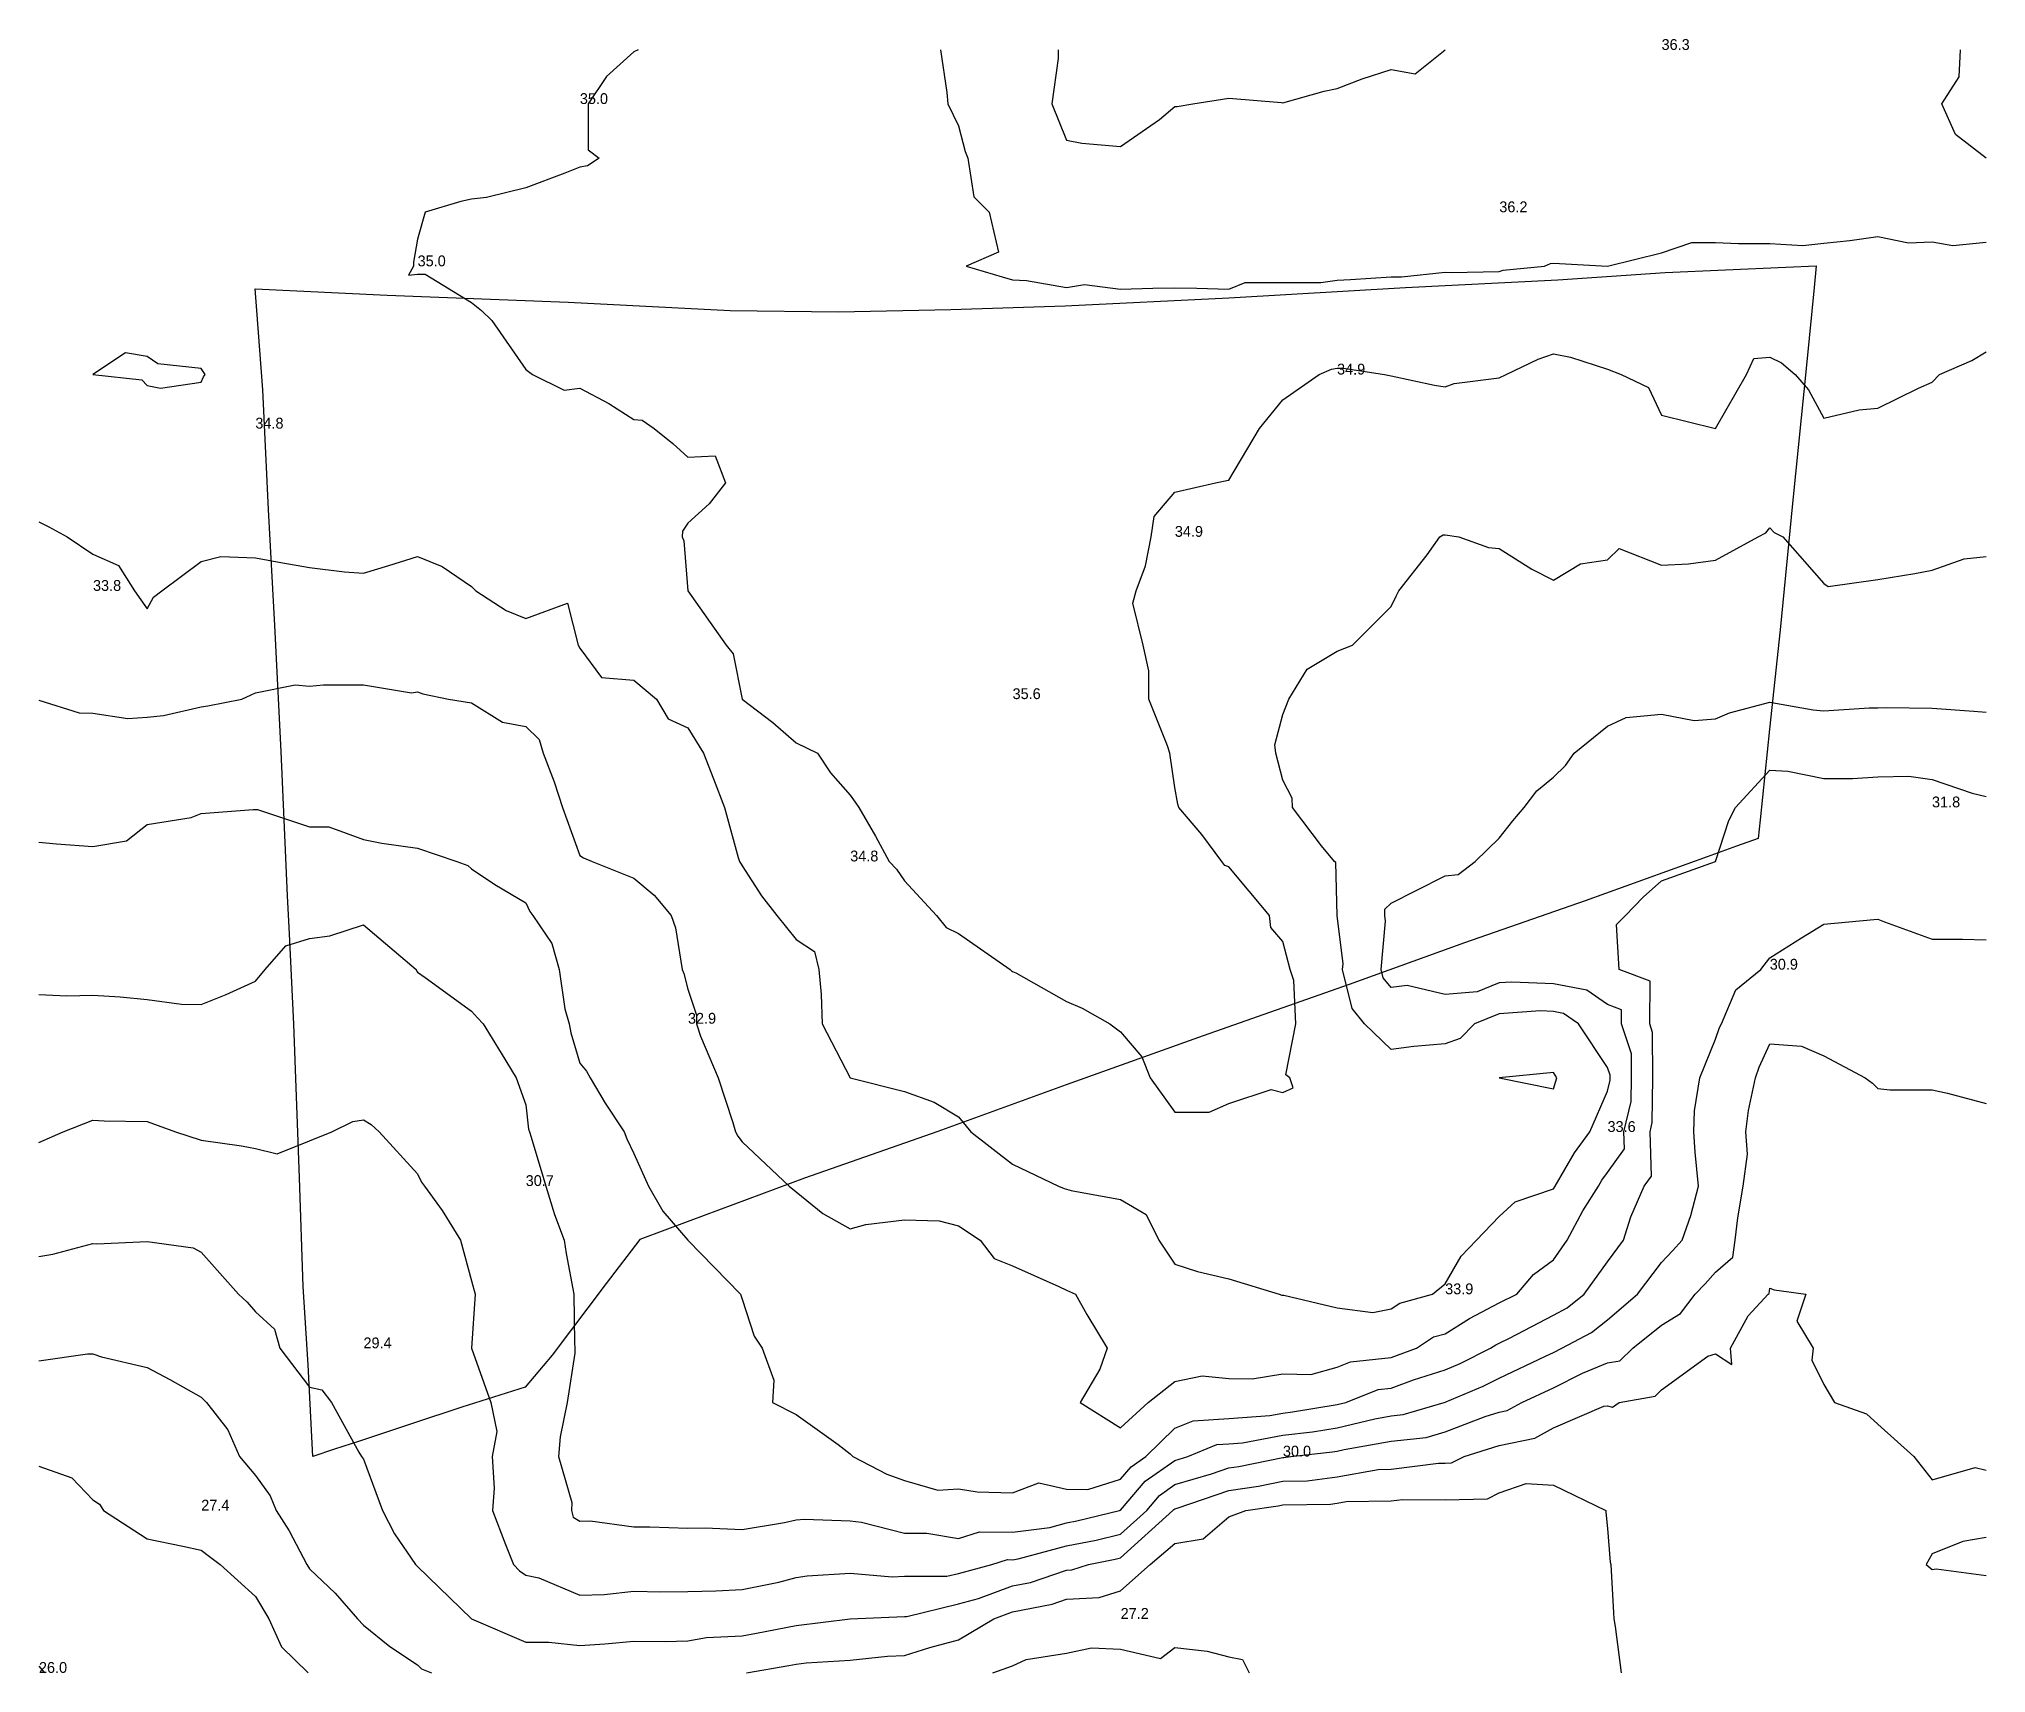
# Model space of a CAD drawing. Extents: x 0 to 180, y 0 to 151.
import ezdxf

# ---------------------------------------------------------------- set-up
doc = ezdxf.new("R2010")
doc.units = 0
for name, color, linetype in [('CONTOURS_MAJEURES', 3, 'CONTINUOUS'), ('CONTOURS_MINEURES', 8, 'CONTINUOUS'), ('PARCELLE', 4, 'CONTINUOUS'), ('POINTS_COTES', 7, 'CONTINUOUS')]:
    doc.layers.add(name, color=color, linetype=linetype)

msp = doc.modelspace()

# ---------------------------------------------------------------- linework, layer by layer
at = {"layer": 'CONTOURS_MAJEURES'}
for points in [[(55.384, 150.002), (55, 149.829), (52.456, 147.549), (50.76, 145.005), (50.76, 140.757), (51.788, 139.998), (50.697, 139.304), (50.003, 139.165), (48.613, 138.61), (44.997, 137.241), (41.363, 136.364), (40.001, 136.201), (39.001, 136.001), (35.718, 135.001), (35.004, 132.503), (34.619, 130.389), (34.619, 130.005), (34.17, 129.17), (35.004, 129.29), (35.718, 129.29), (40.001, 126.667), (40.909, 125.908), (41.874, 124.998), (44.997, 120.455), (45.623, 120.001), (48.543, 118.544), (50.003, 118.752), (52.694, 117.311), (55, 115.837), (55.768, 115.773), (56.873, 115.005), (58.608, 113.614), (59.996, 112.369), (62.499, 112.501), (63.462, 109.997), (61.955, 108.042), (59.996, 106.25), (59.479, 105.518), (59.46, 105.001), (59.621, 104.626), (59.996, 100.004), (63.519, 94.997), (64.185, 94.181), (65.003, 90.001), (67.831, 87.832), (69.999, 85.968), (71.961, 85.004), (73.188, 83.193), (74.995, 81.135), (75.467, 80.469), (75.802, 79.997), (77.345, 77.346), (78.593, 75), (79.275, 74.275), (80.002, 73.202), (82.962, 70.004), (83.876, 68.88), (84.998, 68.335), (89.787, 64.996), (89.91, 64.902), (90.005, 64.824), (90.298, 64.703), (95.001, 62.05), (96.428, 61.428), (98.998, 60), (99.997, 59.26), (101.949, 56.951), (102.739, 55.004), (105.004, 51.832), (108.168, 51.832), (110, 52.619), (113.925, 53.931), (114.996, 53.638), (115.935, 54.065), (115.622, 55.004), (115.274, 55.281), (116.192, 60), (116.013, 63.982), (115.653, 64.996), (114.996, 67.6), (113.886, 68.891), (113.772, 70.004), (110, 74.513), (109.636, 74.637), (109.355, 75), (107.502, 77.498), (105.388, 79.997), (105.289, 80.283), (105.004, 81.818), (104.549, 85.004), (104.33, 85.677), (102.617, 90.001), (102.617, 92.615), (102.071, 94.997), (101.13, 98.871), (101.427, 100.004), (102.308, 102.31), (102.813, 105.001), (103.109, 106.891), (105.004, 109.116), (108.751, 109.997), (109.8, 110.198), (110, 110.225), (112.835, 115.005), (114.996, 117.669), (118.334, 120.001), (119.502, 120.501), (120.003, 120.584), (120.606, 120.604), (124.374, 120.001), (124.999, 119.87), (129.018, 119.024), (129.995, 118.877), (130.829, 119.168), (135.002, 119.689), (135.626, 120.001), (138.58, 121.419), (139.998, 121.909), (141.591, 121.591), (145.005, 120.501), (146.254, 120.001), (148.792, 118.792), (150.001, 116.254), (154.997, 115.005), (157.858, 120.001), (158.531, 121.471), (160.004, 121.596), (161.09, 121.087), (162.346, 120.001), (163.584, 118.585), (165, 115.956), (168.267, 116.734), (169.996, 116.878), (173.751, 118.752), (175.003, 119.287), (175.684, 120.001), (178.699, 121.302), (179.999, 122.111)], [(4.996, 120.001), (9.502, 119.501), (10.002, 119.002), (11.251, 118.752), (14.999, 119.287), (15.226, 119.774), (15.356, 120.001), (14.999, 120.556), (11.002, 121), (10.002, 121.667), (8, 122), (4.996, 120.001)], [(-0.001, 49.019), (2.248, 49.996), (4.996, 51.076), (6.035, 51.035), (10.002, 50.959), (12.632, 49.996), (14.999, 49.234), (18.735, 48.728), (20.005, 48.479), (22.028, 47.974), (25.001, 49.163), (27.083, 49.996), (29.026, 50.97), (29.998, 51.127), (30.699, 50.697), (31.458, 49.996), (35.004, 46.135), (35.366, 45.362), (35.629, 45), (37.275, 42.729), (38.967, 40.003), (40.001, 36.248), (40.334, 34.996), (40.001, 29.999), (41.764, 25.003), (42.316, 22.316), (41.899, 19.996), (42.074, 17.073), (41.929, 14.999), (43.141, 11.859), (43.877, 10.003), (44.422, 9.427), (44.997, 9.031), (46.225, 8.775), (50.003, 7.196), (52.249, 7.246), (55, 7.549), (57.498, 7.499), (59.996, 7.525), (62.578, 7.578), (65.003, 7.722), (68.395, 8.395), (69.999, 8.808), (71.03, 8.969), (74.995, 9.203), (78.876, 8.877), (80.002, 8.927), (83.925, 8.927), (84.998, 9.187), (88.087, 10.003), (89.54, 10.466), (90.005, 10.462), (90.53, 10.529), (95.001, 11.732), (97.721, 12.279), (99.997, 12.82), (102.403, 14.999), (103.594, 16.406), (105.004, 17.397), (108.409, 18.404), (110, 18.95), (110.912, 19.084), (114.996, 19.908), (115.082, 19.909), (115.738, 19.996), (119.578, 20.421), (120.003, 20.492), (120.656, 20.65), (124.999, 21.406), (128.252, 21.743), (129.995, 22.264), (133.694, 23.695), (135.002, 24.107), (135.741, 24.262), (137.072, 25.003), (139.998, 26.342), (142.699, 27.698), (145.005, 28.654), (146.148, 28.856), (147.336, 29.999), (150.001, 32.148), (151.766, 33.23), (153.116, 34.996), (154.028, 35.967), (154.997, 37.024), (156.576, 38.424), (156.793, 40.003), (157.043, 42.045), (157.554, 45), (157.959, 47.956), (157.794, 49.996), (158.025, 51.975), (158.679, 55.004), (159.017, 55.988), (160.004, 58.141), (162.936, 57.936), (165, 57.033), (168.821, 55.004), (169.496, 54.503), (169.996, 54.002), (171.109, 53.891), (175.003, 53.891), (176.43, 53.573), (179.999, 52.632)], [(139.998, 55.487), (135.002, 55.004), (139.998, 53.968), (140.318, 55.004), (139.998, 55.487)]]:
    msp.add_lwpolyline(points, dxfattribs=at)
at = {"layer": 'CONTOURS_MINEURES'}
for points in [[(55.384, 150.002), (55, 149.829), (52.456, 147.549), (50.76, 145.005), (50.76, 140.757), (51.788, 139.998), (50.697, 139.304), (50.003, 139.165), (48.613, 138.61), (44.997, 137.241), (41.363, 136.364), (40.001, 136.201), (39.001, 136.001), (35.718, 135.001), (35.004, 132.503), (34.619, 130.389), (34.619, 130.005), (34.17, 129.17), (35.004, 129.29), (35.718, 129.29), (40.001, 126.667), (40.909, 125.908), (41.874, 124.998), (44.997, 120.455), (45.623, 120.001), (48.543, 118.544), (50.003, 118.752), (52.694, 117.311), (55, 115.837), (55.768, 115.773), (56.873, 115.005), (58.608, 113.614), (59.996, 112.369), (62.499, 112.501), (63.462, 109.997), (61.955, 108.042), (59.996, 106.25), (59.479, 105.518), (59.46, 105.001), (59.621, 104.626), (59.996, 100.004), (63.519, 94.997), (64.185, 94.181), (65.003, 90.001), (67.831, 87.832), (69.999, 85.968), (71.961, 85.004), (73.188, 83.193), (74.995, 81.135), (75.467, 80.469), (75.802, 79.997), (77.345, 77.346), (78.593, 75), (79.275, 74.275), (80.002, 73.202), (82.962, 70.004), (83.876, 68.88), (84.998, 68.335), (89.787, 64.996), (89.91, 64.902), (90.005, 64.824), (90.298, 64.703), (95.001, 62.05), (96.428, 61.428), (98.998, 60), (99.997, 59.26), (101.949, 56.951), (102.739, 55.004), (105.004, 51.832), (108.168, 51.832), (110, 52.619), (113.925, 53.931), (114.996, 53.638), (115.935, 54.065), (115.622, 55.004), (115.274, 55.281), (116.192, 60), (116.013, 63.982), (115.653, 64.996), (114.996, 67.6), (113.886, 68.891), (113.772, 70.004), (110, 74.513), (109.636, 74.637), (109.355, 75), (107.502, 77.498), (105.388, 79.997), (105.289, 80.283), (105.004, 81.818), (104.549, 85.004), (104.33, 85.677), (102.617, 90.001), (102.617, 92.615), (102.071, 94.997), (101.13, 98.871), (101.427, 100.004), (102.308, 102.31), (102.813, 105.001), (103.109, 106.891), (105.004, 109.116), (108.751, 109.997), (109.8, 110.198), (110, 110.225), (112.835, 115.005), (114.996, 117.669), (118.334, 120.001), (119.502, 120.501), (120.003, 120.584), (120.606, 120.604), (124.374, 120.001), (124.999, 119.87), (129.018, 119.024), (129.995, 118.877), (130.829, 119.168), (135.002, 119.689), (135.626, 120.001), (138.58, 121.419), (139.998, 121.909), (141.591, 121.591), (145.005, 120.501), (146.254, 120.001), (148.792, 118.792), (150.001, 116.254), (154.997, 115.005), (157.858, 120.001), (158.531, 121.471), (160.004, 121.596), (161.09, 121.087), (162.346, 120.001), (163.584, 118.585), (165, 115.956), (168.267, 116.734), (169.996, 116.878), (173.751, 118.752), (175.003, 119.287), (175.684, 120.001), (178.699, 121.302), (179.999, 122.111)], [(83.332, 150.002), (83.927, 146.076), (84.031, 145.005), (84.998, 143.002), (85.624, 140.624), (85.864, 139.998), (86.416, 136.417), (87.835, 135.001), (88.698, 131.308), (85.713, 130.005), (89.036, 129.036), (90.005, 128.753), (91.308, 128.699), (95.001, 128.038), (96.666, 128.336), (99.997, 127.897), (102.974, 127.975), (105.004, 128.028), (107.029, 127.975), (110, 127.897), (111.508, 128.493), (114.996, 128.493), (118.491, 128.493), (120.003, 128.733), (121.233, 128.772), (124.999, 129.02), (125.966, 129.036), (129.995, 129.468), (130.562, 129.438), (135.002, 129.523), (135.354, 129.652), (139.165, 130.005), (139.735, 130.268), (139.998, 130.283), (145.005, 130.005), (150.001, 131.254), (152.811, 132.191), (154.997, 132.191), (157.121, 132.125), (160.004, 132.125), (163.066, 131.939), (165, 132.146), (167.398, 132.403), (169.996, 132.762), (172.826, 132.177), (175.003, 132.276), (176.925, 131.927), (179.999, 132.245)], [(94.224, 150.002), (94.206, 149.207), (93.629, 145.005), (95.001, 141.667), (96.4, 141.4), (99.997, 141.086), (103.573, 143.575), (105.004, 144.767), (105.221, 144.788), (106.669, 145.005), (110, 145.531), (114.853, 145.148), (114.996, 145.114), (118.815, 146.191), (120.003, 146.433), (122.334, 147.337), (124.999, 148.185), (127.219, 147.781), (129.995, 150.002)], [(179.999, 139.998), (177.189, 142.189), (175.911, 145.005), (177.501, 147.503), (177.648, 150.002)], [(4.996, 120.001), (9.502, 119.501), (10.002, 119.002), (11.251, 118.752), (14.999, 119.287), (15.226, 119.774), (15.356, 120.001), (14.999, 120.556), (11.002, 121), (10.002, 121.667), (8, 122), (4.996, 120.001)], [(-0.001, 106.395), (0.922, 105.923), (2.606, 105.001), (4.996, 103.384), (7.346, 102.35), (8.834, 100.004), (10.002, 98.335), (10.585, 99.42), (11.348, 100.004), (14.999, 102.717), (16.819, 103.184), (20.005, 103.046), (22.372, 102.634), (25.001, 102.177), (28.249, 101.753), (29.998, 101.631), (32.334, 102.336), (35.004, 103.184), (37.261, 102.261), (40.001, 100.41), (40.395, 100.004), (43.194, 98.198), (44.997, 97.464), (48.866, 98.866), (49.86, 94.997), (50.003, 94.703), (52.002, 91.999), (55, 91.756), (57.095, 90.001), (58.16, 88.165), (59.996, 87.355), (61.426, 85.004), (62.352, 82.648), (63.364, 79.997), (64.627, 75.375), (64.775, 75), (65.003, 74.595), (66.81, 71.811), (68.208, 70.004), (69.999, 67.791), (71.688, 66.689), (72.102, 64.996), (72.305, 62.69), (72.404, 60), (74.995, 55.004), (80.002, 53.723), (82.758, 52.759), (84.998, 51.387), (86.136, 49.996), (90.005, 47.016), (94.261, 45), (94.768, 44.767), (95.001, 44.697), (95.409, 44.592), (99.997, 43.751), (102.369, 42.37), (103.517, 40.003), (105.004, 37.791), (107.107, 37.104), (110, 36.411), (114.639, 34.996), (114.905, 34.905), (114.996, 34.903), (115.092, 34.9), (120.003, 33.747), (123.312, 33.309), (124.999, 33.643), (125.811, 34.184), (128.819, 34.996), (129.995, 35.973), (131.47, 38.528), (132.894, 40.003), (135.002, 42.184), (136.463, 43.539), (139.998, 44.747), (140.158, 45), (141.945, 48.053), (143.38, 49.996), (145.005, 53.777), (145.239, 54.769), (145.243, 55.004), (145.241, 55.24), (145.005, 55.955), (142.317, 60), (140.943, 60.944), (139.998, 61.122), (138.822, 61.176), (135.002, 60.914), (132.713, 60), (131.374, 58.624), (129.995, 58.139), (127.114, 57.884), (124.999, 57.628), (122.553, 60), (121.402, 61.399), (120.502, 64.996), (120.554, 65.548), (120.003, 70.004), (119.891, 74.889), (119.77, 75), (118.572, 76.428), (115.89, 79.997), (115.859, 80.86), (114.996, 82.5), (114.355, 85.004), (114.239, 85.761), (114.996, 88.573), (115.552, 90.001), (117.24, 92.757), (120.003, 94.442), (121.43, 94.997), (124.999, 98.574), (125.475, 99.528), (125.713, 100.004), (128.33, 103.335), (129.495, 105.001), (129.817, 105.179), (129.995, 105.179), (131.247, 105.001), (134, 104.002), (135.002, 103.93), (138, 102.003), (139.998, 101.004), (142.501, 102.503), (145.005, 102.86), (146.075, 103.93), (150.001, 102.394), (152.499, 102.503), (154.997, 102.846), (158.931, 105.001), (159.637, 105.366), (160.004, 105.834), (160.414, 105.412), (161.203, 105.001), (165, 100.686), (165.405, 100.41), (169.996, 101.05), (173.401, 101.603), (175.003, 101.908), (177.964, 102.965), (179.999, 103.169)], [(-0.001, 89.916), (3.715, 88.719), (4.996, 88.703), (8.202, 88.204), (10.002, 88.335), (11.511, 88.492), (14.999, 89.303), (15.612, 89.389), (18.754, 90.001), (19.613, 90.392), (20.005, 90.572), (23.693, 91.309), (25.001, 91.195), (26.31, 91.309), (29.998, 91.309), (34.432, 90.572), (35.004, 90.667), (35.48, 90.476), (37.859, 90.001), (40.001, 89.644), (42.866, 87.87), (44.997, 87.459), (46.248, 86.253), (46.627, 85.004), (47.642, 82.359), (48.399, 79.997), (50.003, 75.536), (50.329, 75.326), (51.156, 75), (55, 73.439), (56.863, 71.867), (58.434, 70.004), (58.86, 68.866), (59.47, 64.996), (59.626, 64.626), (59.996, 63.18), (60.775, 60.777), (60.792, 60), (61.164, 58.834), (62.788, 55.004), (64.144, 50.855), (64.389, 49.996), (64.597, 49.591), (65.003, 49.088), (69.354, 45), (69.999, 44.46), (72.459, 42.464), (74.995, 41.049), (76.448, 41.454), (80.002, 41.859), (83.234, 41.767), (84.998, 41.307), (87.001, 40.003), (88.304, 38.303), (90.005, 37.631), (94.287, 35.711), (95.001, 35.362), (95.833, 34.996), (96.874, 33.122), (98.748, 29.999), (98.075, 28.078), (96.25, 25.003), (99.997, 22.647), (102.554, 25.003), (105.004, 26.918), (107.536, 27.467), (110, 27.197), (112.167, 27.17), (114.996, 27.627), (117.574, 27.575), (120.003, 28.251), (121.252, 28.75), (124.999, 29.153), (127.341, 29.999), (128.933, 31.061), (129.995, 31.348), (132.242, 32.754), (135.002, 34.213), (136.616, 34.996), (138.166, 36.832), (139.998, 38.189), (141.288, 40.003), (142.719, 42.719), (144.164, 45), (144.474, 45.53), (145.005, 46.249), (146.579, 48.422), (146.525, 49.996), (147.191, 52.813), (147.225, 55.004), (147.208, 57.207), (146.286, 60), (146.3, 61.295), (145.005, 61.774), (143.092, 63.088), (139.998, 63.671), (136.151, 63.848), (135.002, 63.769), (132.951, 62.95), (129.995, 62.694), (126.475, 63.52), (124.999, 63.352), (124.257, 64.254), (124.071, 64.996), (124.487, 69.491), (124.424, 70.004), (124.414, 70.589), (124.999, 71.143), (127.319, 72.324), (129.995, 73.662), (131.206, 73.791), (132.777, 75), (135.002, 77.142), (136.251, 78.748), (137.286, 79.997), (138.467, 81.531), (139.998, 82.795), (141.136, 83.866), (141.924, 85.004), (145.005, 87.502), (146.718, 88.288), (150.001, 88.595), (153.025, 88.028), (154.997, 88.173), (156.27, 88.73), (160.004, 89.732), (164.001, 89.001), (165, 88.912), (169.199, 89.203), (169.996, 89.203), (170.787, 89.212), (175.003, 89.168), (178.883, 88.885), (179.999, 88.791)], [(-0.001, 76.785), (1.611, 76.612), (4.996, 76.379), (8.088, 76.911), (10.002, 78.419), (14.062, 79.06), (14.999, 79.42), (19.797, 79.789), (20.005, 79.789), (20.197, 79.805), (25.001, 78.203), (26.795, 78.203), (29.998, 77.015), (31.689, 76.688), (35.004, 76.23), (38.638, 75), (39.635, 74.635), (40.001, 74.319), (42.142, 72.859), (44.997, 71.179), (45.378, 70.385), (45.653, 70.004), (47.427, 67.427), (48.087, 64.996), (48.625, 61.376), (49.023, 60), (49.169, 59.167), (50.003, 56.349), (50.617, 55.617), (50.949, 55.004), (52.335, 52.667), (54.091, 49.996), (54.355, 49.351), (55, 47.998), (56.362, 45), (57.679, 42.683), (59.996, 40.003), (64.855, 34.996), (65.003, 34.542), (66.113, 31.11), (66.853, 29.999), (67.941, 27.06), (67.813, 25.003), (69.999, 23.872), (73.885, 21.108), (74.995, 20.234), (75.239, 19.996), (78.374, 18.372), (80.002, 17.781), (83.094, 16.903), (84.998, 16.998), (86.739, 16.737), (90.005, 16.64), (92.448, 17.552), (95.001, 16.973), (96.958, 16.956), (99.997, 17.899), (100.959, 19.036), (102.325, 19.996), (105.004, 22.608), (106.698, 23.304), (110, 23.505), (113.785, 23.789), (114.996, 24.018), (115.883, 24.116), (120.003, 24.809), (120.806, 25.003), (123.801, 26.201), (124.999, 26.33), (127.077, 27.081), (129.995, 28.025), (131.389, 28.608), (134.178, 29.999), (134.684, 30.316), (135.002, 30.484), (135.943, 30.941), (139.998, 33.053), (141.267, 33.73), (142.859, 34.996), (145.005, 38), (146.477, 40.003), (147.157, 42.156), (148.407, 45), (149.077, 45.924), (148.939, 49.996), (149.142, 50.857), (149.208, 55.004), (149.175, 59.174), (148.902, 60), (148.944, 63.939), (146.082, 64.996), (145.837, 69.169), (146.67, 70.004), (148.3, 71.705), (150.001, 73.202), (154.997, 75), (156.228, 78.768), (156.829, 79.997), (160.004, 83.423), (161.669, 83.335), (165, 82.667), (167.665, 82.667), (169.996, 82.813), (172.872, 82.873), (175.003, 82.561), (178.704, 81.295), (179.999, 80.998)], [(-0.001, 62.701), (2.562, 62.562), (4.996, 62.623), (7.499, 62.498), (10.002, 62.235), (13.182, 61.817), (14.999, 61.763), (17.293, 62.706), (20.005, 63.937), (20.926, 64.996), (22.82, 67.183), (25.001, 67.871), (26.885, 68.116), (29.998, 69.133), (34.876, 64.996), (34.91, 64.902), (35.004, 64.758), (35.718, 64.283), (40.001, 61.153), (40.536, 60.535), (41.071, 60), (42.726, 57.275), (44.105, 55.004), (44.997, 52.5), (45.252, 50.252), (45.359, 49.996), (45.488, 49.506), (46.849, 45), (47.647, 42.355), (48.556, 40.003), (48.752, 38.751), (49.447, 34.996), (49.503, 30.499), (49.527, 29.999), (49.538, 29.535), (48.825, 25.003), (48.172, 21.828), (48.027, 19.996), (49.262, 15.739), (49.223, 14.999), (49.397, 14.394), (50.003, 14.016), (50.955, 14.047), (55, 13.493), (56.485, 13.514), (59.996, 13.377), (61.58, 13.418), (65.003, 13.253), (68.913, 13.913), (69.999, 14.157), (70.779, 14.218), (74.995, 14.05), (76.052, 13.944), (80.002, 12.911), (82.09, 12.911), (84.998, 12.416), (86.959, 13.042), (90.005, 13.011), (93.452, 13.451), (95.001, 13.868), (95.943, 14.057), (99.904, 14.999), (99.997, 15.028), (102.276, 17.721), (105.004, 19.637), (106.215, 19.996), (108.899, 21.099), (110, 21.166), (111.261, 21.26), (114.996, 21.966), (117.73, 22.268), (120.003, 22.65), (123.494, 23.495), (124.999, 23.757), (126.126, 23.874), (129.902, 25.003), (129.995, 25.033), (133.502, 26.5), (135.002, 27.248), (139.276, 29.277), (139.998, 29.608), (140.778, 29.999), (143.532, 31.469), (145.005, 32.64), (147.765, 34.996), (150.001, 37.938), (151, 39.002), (151.918, 40.003), (152.714, 42.286), (153.422, 45), (153.117, 48.116), (152.977, 49.996), (153.06, 51.938), (153.528, 55.004), (154.997, 58.572), (155.362, 59.635), (155.53, 60), (156.865, 63.132), (159.169, 64.996), (160.004, 66.085), (162.943, 67.942), (165, 69.207), (169.621, 69.628), (169.996, 69.677), (170.597, 69.403), (175.003, 67.821), (177.821, 67.821), (179.999, 67.764)], [(-0.001, 49.019), (2.248, 49.996), (4.996, 51.076), (6.035, 51.035), (10.002, 50.959), (12.632, 49.996), (14.999, 49.234), (18.735, 48.728), (20.005, 48.479), (22.028, 47.974), (25.001, 49.163), (27.083, 49.996), (29.026, 50.97), (29.998, 51.127), (30.699, 50.697), (31.458, 49.996), (35.004, 46.135), (35.366, 45.362), (35.629, 45), (37.275, 42.729), (38.967, 40.003), (40.001, 36.248), (40.334, 34.996), (40.001, 29.999), (41.764, 25.003), (42.316, 22.316), (41.899, 19.996), (42.074, 17.073), (41.929, 14.999), (43.141, 11.859), (43.877, 10.003), (44.422, 9.427), (44.997, 9.031), (46.225, 8.775), (50.003, 7.196), (52.249, 7.246), (55, 7.549), (57.498, 7.499), (59.996, 7.525), (62.578, 7.578), (65.003, 7.722), (68.395, 8.395), (69.999, 8.808), (71.03, 8.969), (74.995, 9.203), (78.876, 8.877), (80.002, 8.927), (83.925, 8.927), (84.998, 9.187), (88.087, 10.003), (89.54, 10.466), (90.005, 10.462), (90.53, 10.529), (95.001, 11.732), (97.721, 12.279), (99.997, 12.82), (102.403, 14.999), (103.594, 16.406), (105.004, 17.397), (108.409, 18.404), (110, 18.95), (110.912, 19.084), (114.996, 19.908), (115.082, 19.909), (115.738, 19.996), (119.578, 20.421), (120.003, 20.492), (120.656, 20.65), (124.999, 21.406), (128.252, 21.743), (129.995, 22.264), (133.694, 23.695), (135.002, 24.107), (135.741, 24.262), (137.072, 25.003), (139.998, 26.342), (142.699, 27.698), (145.005, 28.654), (146.148, 28.856), (147.336, 29.999), (150.001, 32.148), (151.766, 33.23), (153.116, 34.996), (154.028, 35.967), (154.997, 37.024), (156.576, 38.424), (156.793, 40.003), (157.043, 42.045), (157.554, 45), (157.959, 47.956), (157.794, 49.996), (158.025, 51.975), (158.679, 55.004), (159.017, 55.988), (160.004, 58.141), (162.936, 57.936), (165, 57.033), (168.821, 55.004), (169.496, 54.503), (169.996, 54.002), (171.109, 53.891), (175.003, 53.891), (176.43, 53.573), (179.999, 52.632)], [(139.998, 55.487), (135.002, 55.004), (139.998, 53.968), (140.318, 55.004), (139.998, 55.487)], [(-0.001, 38.492), (1.289, 38.711), (4.996, 39.697), (5.337, 39.662), (10.002, 39.884), (14.27, 39.273), (14.999, 38.873), (18.432, 34.996), (19.261, 34.253), (20.005, 33.379), (21.773, 31.767), (22.258, 29.999), (25.001, 26.412), (26.146, 26.148), (27.037, 25.003), (29.581, 20.413), (29.805, 19.996), (29.998, 19.746), (31.759, 14.999), (32.867, 12.867), (34.8, 10.003), (35.004, 9.824), (40.001, 4.995), (44.997, 2.827), (47.149, 2.847), (50.003, 2.518), (52.309, 2.689), (55, 2.938), (57.89, 2.889), (59.996, 2.957), (61.71, 3.285), (65.003, 3.423), (66.341, 3.657), (69.999, 4.389), (74.995, 4.995), (80.002, 5.218), (80.224, 5.218), (84.998, 6.374), (86.871, 6.868), (90.005, 8.038), (91.65, 8.354), (95.001, 9.491), (95.483, 9.52), (97.02, 10.003), (99.499, 10.501), (99.997, 10.619), (104.834, 14.999), (104.911, 15.091), (105.004, 15.156), (105.226, 15.222), (110, 16.86), (112.735, 17.26), (114.996, 17.717), (117.24, 17.756), (120.003, 18.119), (123.809, 18.806), (124.999, 18.827), (129.391, 19.392), (129.995, 19.384), (130.592, 19.4), (131.762, 19.996), (135.002, 21.016), (138.29, 21.707), (139.998, 22.658), (144.657, 24.655), (145.005, 24.669), (145.451, 24.556), (146.091, 25.003), (149.413, 25.591), (150.001, 26.156), (154.283, 29.286), (154.997, 29.483), (156.499, 28.501), (156.363, 29.999), (158.001, 32.997), (159.861, 34.996), (159.937, 35.063), (160.004, 35.552), (160.42, 35.413), (163.335, 34.996), (162.502, 32.498), (164.001, 29.999), (163.89, 28.889), (165, 26.669), (165.999, 25.003), (168.944, 23.949), (169.996, 23), (173.334, 19.996), (175.003, 17.854), (179, 18.996), (179.999, 18.746)], [(-0.001, 28.84), (4.475, 29.479), (4.996, 29.479), (5.778, 29.219), (10.002, 28.215), (12.11, 27.111), (14.999, 25.49), (15.487, 25.003), (17.468, 22.465), (18.533, 19.996), (20.005, 18.253), (21.364, 16.357), (21.922, 14.999), (23.143, 13.141), (24.752, 10.003), (25.001, 9.618), (27.376, 7.375), (29.442, 4.995), (29.998, 4.396), (32.445, 2.442), (35.004, 0.739), (35.374, 0.369), (36.294, -0.001)], [(-0.001, 19.107), (3.03, 18.03), (4.996, 15.998), (5.585, 15.587), (5.965, 14.999), (10.002, 12.397), (13.289, 11.712), (14.999, 11.356), (15.764, 10.767), (16.758, 10.003), (20.005, 7.072), (21.236, 4.995), (22.429, 2.423), (24.902, -0.001)], [(65.402, -0.001), (69.315, 0.683), (69.999, 0.82), (70.933, 0.933), (74.995, 1.181), (78.448, 1.55), (80.002, 1.616), (82.344, 2.341), (84.998, 3.065), (88.271, 4.995), (90.005, 5.642), (93.656, 6.343), (95.001, 6.799), (98.019, 6.978), (99.997, 7.599), (102.728, 10.003), (105.004, 11.962), (107.614, 12.389), (110, 14.427), (111.57, 14.999), (114.558, 15.437), (114.996, 15.525), (119.398, 15.602), (120.003, 15.682), (120.835, 15.832), (124.999, 15.905), (126.038, 16.039), (129.995, 15.985), (133.908, 16.091), (135.002, 16.648), (137.5, 17.497), (139.998, 17.336), (144.838, 14.999), (144.853, 14.848), (145.005, 13.334), (145.248, 10.246), (145.299, 10.003), (145.56, 5.552), (145.593, 4.995), (145.718, 4.282), (146.254, -0.001)], [(179.999, 12.501), (177.858, 12.144), (175.003, 11.002), (174.447, 10.003), (175.003, 9.548), (175.387, 9.618), (179.999, 9.001)], [(88.169, -0.001), (90.005, 0.653), (91.254, 1.248), (95.001, 1.825), (97.316, 2.314), (99.997, 2.177), (103.669, 1.331), (105.004, 2.35), (108.001, 1.997), (110, 1.498), (111.249, 1.248), (111.873, -0.001)], [(-0.001, 0.623), (0.525, -0.001)]]:
    msp.add_lwpolyline(points, dxfattribs=at)
at = {"layer": 'PARCELLE'}
msp.add_lwpolyline([(25.331, 20), (24.876, 28.485), (24.43, 35.701), (24.097, 45.754), (23.565, 59.972), (23.158, 68.307), (22.985, 71.805), (22.405, 85.166), (21.814, 96.799), (21.226, 107.512), (20.699, 118.585), (20.155, 125.932), (20, 127.93), (32.203, 127.349), (48.916, 126.703), (63.907, 125.911), (73.925, 125.785), (84.295, 126.016), (94.876, 126.355), (110.008, 127.08), (126.324, 128.055), (140.407, 128.738), (150.32, 129.432), (161.502, 129.918), (164.292, 130.056), (164.098, 128.059), (163.416, 121.172), (162.117, 108.075), (160.977, 96.405), (159.989, 87.213), (159.105, 78.837), (158.942, 77.11), (156.937, 76.406), (154.22, 75.438), (142.932, 71.358), (131.794, 67.466), (121.107, 63.63), (107.632, 58.888), (94.97, 54.338), (83.109, 50.053), (70.759, 45.71), (60.171, 41.774), (55.548, 40.051), (52.439, 35.998), (47.439, 29.353), (44.947, 26.415), (39.094, 24.551), (34.523, 23.038), (29.642, 21.416), (27.336, 20.664), (25.331, 20)], close=True, dxfattribs=at)

# ---------------------------------------------------------------- texts
at = {"layer": 'POINTS_COTES'}
for s, p in [('36.3', (150.001, 150.002)), ('35.0', (50.003, 145.005)), ('36.2', (135.002, 135.001)), ('35.0', (35.004, 130.005)), ('34.9', (120.003, 120.001)), ('34.8', (20.005, 115.005)), ('34.9', (105.004, 105.001)), ('33.8', (4.996, 100.004)), ('35.6', (90.005, 90.001)), ('31.8', (175.003, 79.997)), ('34.8', (74.995, 75)), ('30.9', (160.004, 64.996)), ('32.9', (59.996, 60)), ('33.6', (145.005, 49.996)), ('30.7', (44.997, 45)), ('33.9', (129.995, 34.996)), ('29.4', (29.998, 29.999)), ('30.0', (114.996, 19.996)), ('27.4', (14.999, 14.999)), ('27.2', (99.997, 4.995)), ('26.0', (-0.001, -0.001))]:
    msp.add_text(s, height=1, dxfattribs=at).set_placement(p)

doc.saveas('drawing.dxf')
